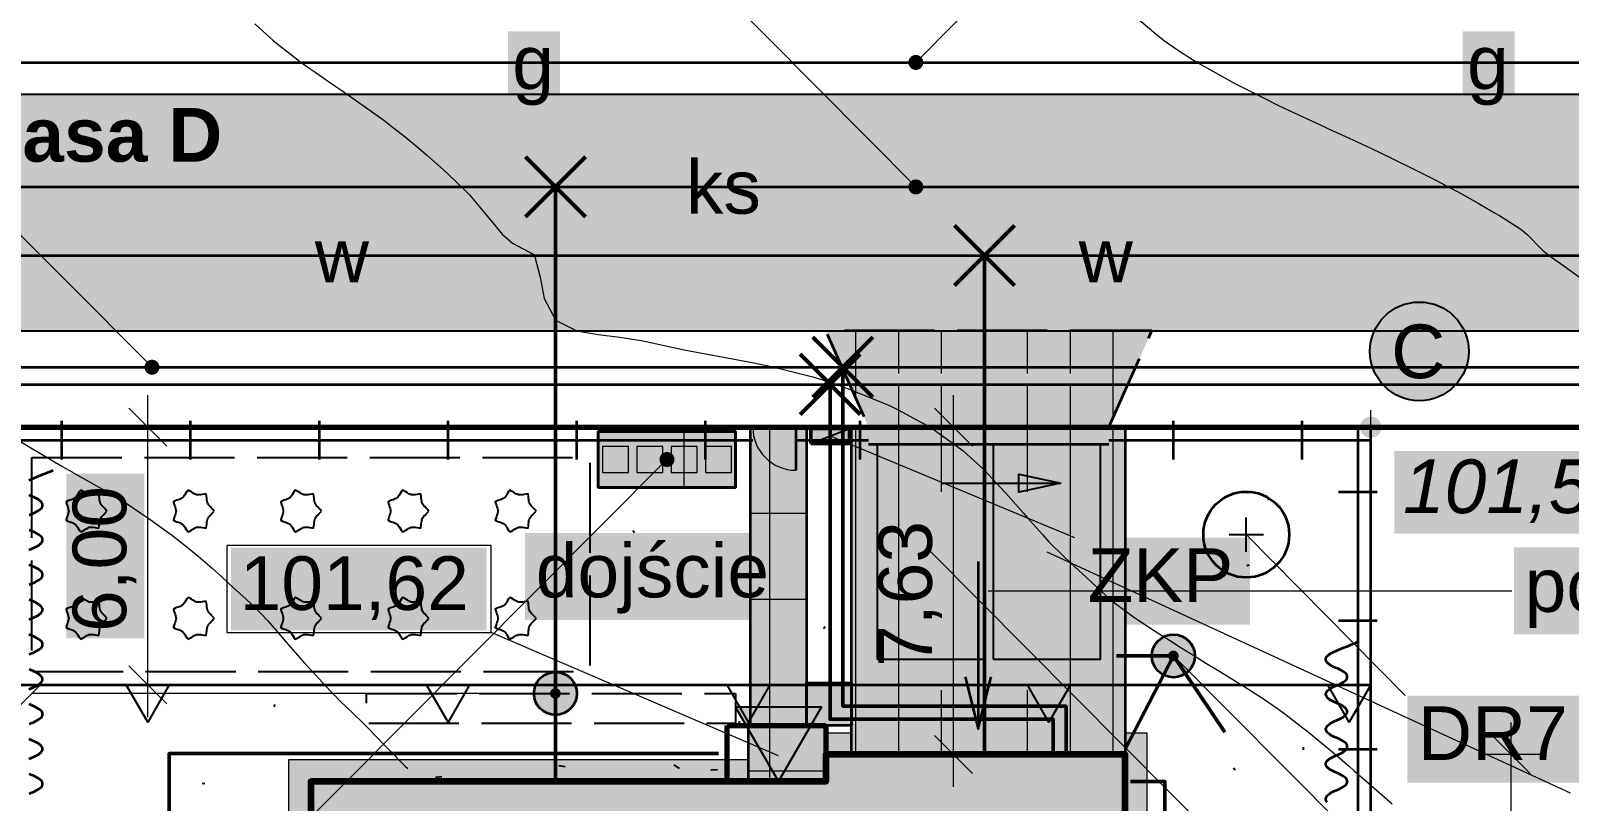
# Model space of a CAD drawing. Header units: metres. Extents: x -32 to 145, y -25 to 102.
# Drawn here: x 0.77 to 36.62, y 41.29 to 59.24 of the extents above; entities that cross this region are included whole.
import ezdxf

# ---------------------------------------------------------------- set-up
doc = ezdxf.new("R2010")
doc.units = ezdxf.units.M
doc.linetypes.add('KRESKOWA', pattern=[5.25, 4.2, -1.05])
doc.linetypes.add('PUNKTOWA', pattern=[10.5, 8.4, -1.05, 0, -1.05])
for name, color, linetype, lineweight in [('A-MASKA', 7, 'Continuous', 18), ('Z-BUDYNEK', 7, 'Continuous', 100), ('Z-BUDYNEK-NAD', 7, 'KRESKOWA', 50), ('Z-DZIALKA', 1, 'Continuous', 35), ('Z-OGRODZENIE', 7, 'Continuous', 35), ('Z-OPISY', 2, 'Continuous', 25), ('Z-RZEDNE-PROJ', 1, 'Continuous', 18), ('Z-SIECI-IST', 5, 'Continuous', 25), ('Z-SIECI-PROJ', 5, 'Continuous', 50), ('Z-TLO', 7, 'Continuous', 18), ('Z-UTWARDZENIA', 8, 'Continuous', 25), ('Z-UZBROJENIE', 5, 'Continuous', 35), ('Z-WYMIARY', 1, 'Continuous', 18)]:
    doc.layers.add(name, color=color, linetype=linetype, lineweight=lineweight)
for name, color, linetype, lineweight, true_color in [('Z-DROGA', 8, 'Continuous', 35, 0x404040), ('Z-LZ', 1, 'Continuous', 35, 0xc00000), ('Z-MAPA', 8, 'Continuous', 18, 0x5a5a5a), ('Z-MAPA-OPISY', 8, 'Continuous', 25, 0x5a5a5a), ('Z-RZEDNE', 32, 'Continuous', 18, 0x6b4423), ('Z-ZIELEN', 3, 'Continuous', 25, 0x1e7a1e)]:
    doc.layers.add(name, color=color, linetype=linetype, lineweight=lineweight, true_color=true_color)
doc.styles.add('PL_ARIAL', font='arial.ttf')
doc.styles.add('PL_ARIAL_B', font='arialbd.ttf')
doc.styles.add('PL_ARIAL_I', font='ariali.ttf')

msp = doc.modelspace()

# ---------------------------------------------------------------- hatches: boundary and pattern name
at = {"layer": 'A-MASKA', "true_color": 0xffffff}
for points in [[(11.895, 57.5), (13.105, 57.5), (13.105, 59.225), (11.895, 59.225)], [(34.145, 57.5), (35.355, 57.5), (35.355, 59.225), (34.145, 59.225)], [(15.942, 54.6), (17.958, 54.6), (17.958, 56.325), (15.942, 56.325)], [(7.294, 53), (8.806, 53), (8.806, 54.725), (7.294, 54.725)], [(25.094, 53), (26.606, 53), (26.606, 54.725), (25.094, 54.725)], [(32.55, 47.525), (38.507, 47.525), (38.507, 49.45), (32.55, 49.45)], [(3.425, 45.082), (3.425, 48.918), (1.6, 48.918), (1.6, 45.082)], [(22.2, 44.27), (22.2, 48.105), (20.375, 48.105), (20.375, 44.27)], [(12.294, 45.513), (18.45, 45.513), (18.45, 47.538), (12.294, 47.538)], [(25.15, 45.406), (29.184, 45.406), (29.184, 47.431), (25.15, 47.431)], [(5.443, 45.269), (11.4, 45.269), (11.4, 47.194), (5.443, 47.194)], [(35.337, 45.175), (42.202, 45.175), (42.202, 47.2), (35.337, 47.2)], [(32.85, 41.725), (41.126, 41.725), (41.126, 43.75), (32.85, 43.75)]]:
    msp.add_hatch(color=7, dxfattribs=at).paths.add_polyline_path(points)
at = {"layer": 'Z-BUDYNEK', "true_color": 0x000000}
msp.add_hatch(color=7, dxfattribs=at).paths.add_polyline_path([(18.2, 41.75), (19.2, 43.482), (17.2, 43.482)])
at = {"layer": 'Z-DROGA', "true_color": 0xe6e6e6}
msp.add_hatch(color=7, dxfattribs=at).paths.add_polyline_path([(-32, 52.25), (-32, 57.75), (57, 57.75), (57, 52.25)])
at = {"layer": 'Z-DZIALKA', "true_color": 0xffffff}
msp.add_hatch(color=7, dxfattribs=at).paths.add_polyline_path([(34.282, 51.769), (34.243, 52.066), (34.128, 52.344), (33.945, 52.582), (33.707, 52.765), (33.43, 52.88), (33.132, 52.919), (32.834, 52.88), (32.557, 52.765), (32.319, 52.582), (32.136, 52.344), (32.021, 52.066), (31.982, 51.769), (32.021, 51.471), (32.136, 51.194), (32.319, 50.956), (32.557, 50.773), (32.834, 50.658), (33.132, 50.619), (33.43, 50.658), (33.707, 50.773), (33.945, 50.956), (34.128, 51.194), (34.243, 51.471)])
at = {"layer": 'Z-DZIALKA', "true_color": 0x000000}
msp.add_hatch(color=7, dxfattribs=at).paths.add_polyline_path([(32.25, 50), (32.241, 50.065), (32.217, 50.125), (32.177, 50.177), (32.125, 50.217), (32.065, 50.241), (32, 50.25), (31.935, 50.241), (31.875, 50.217), (31.823, 50.177), (31.783, 50.125), (31.759, 50.065), (31.75, 50), (31.759, 49.935), (31.783, 49.875), (31.823, 49.823), (31.875, 49.783), (31.935, 49.759), (32, 49.75), (32.065, 49.759), (32.125, 49.783), (32.177, 49.823), (32.217, 49.875), (32.241, 49.935)])
at = {"layer": 'Z-OGRODZENIE', "true_color": 0x000000}
msp.add_hatch(color=7, dxfattribs=at).paths.add_polyline_path([(24.78, 48.7), (23.802, 48.492), (23.802, 48.908)])
at = {"layer": 'Z-OPISY', "true_color": 0x000000}
msp.add_hatch(color=7, dxfattribs=at).paths.add_polyline_path([(15.775, 49.25), (15.769, 49.295), (15.752, 49.337), (15.724, 49.374), (15.688, 49.402), (15.645, 49.419), (15.6, 49.425), (15.555, 49.419), (15.513, 49.402), (15.476, 49.374), (15.448, 49.337), (15.431, 49.295), (15.425, 49.25), (15.431, 49.205), (15.448, 49.163), (15.476, 49.126), (15.513, 49.098), (15.555, 49.081), (15.6, 49.075), (15.645, 49.081), (15.688, 49.098), (15.724, 49.126), (15.752, 49.163), (15.769, 49.205)])
at = {"layer": 'Z-RZEDNE-PROJ', "true_color": 0x000000}
msp.add_hatch(color=7, dxfattribs=at).paths.add_polyline_path([(18.425, 42.35), (18.417, 42.408), (18.395, 42.462), (18.359, 42.509), (18.312, 42.545), (18.258, 42.567), (18.2, 42.575), (18.142, 42.567), (18.087, 42.545), (18.041, 42.509), (18.005, 42.462), (17.983, 42.408), (17.975, 42.35), (17.983, 42.292), (18.005, 42.238), (18.041, 42.191), (18.087, 42.155), (18.142, 42.133), (18.2, 42.125), (18.258, 42.133), (18.312, 42.155), (18.359, 42.191), (18.395, 42.238), (18.417, 42.292)])
at = {"layer": 'Z-SIECI-IST', "true_color": 0xa89a00}
msp.add_hatch(color=7, dxfattribs=at).paths.add_polyline_path([(21.575, 58.5), (21.569, 58.545), (21.552, 58.587), (21.524, 58.624), (21.487, 58.652), (21.445, 58.669), (21.4, 58.675), (21.355, 58.669), (21.312, 58.652), (21.276, 58.624), (21.248, 58.587), (21.231, 58.545), (21.225, 58.5), (21.231, 58.455), (21.248, 58.413), (21.276, 58.376), (21.312, 58.348), (21.355, 58.331), (21.4, 58.325), (21.445, 58.331), (21.487, 58.348), (21.524, 58.376), (21.552, 58.413), (21.569, 58.455)])
at = {"layer": 'Z-SIECI-IST', "true_color": 0x7a4a1a}
msp.add_hatch(color=7, dxfattribs=at).paths.add_polyline_path([(21.575, 55.6), (21.569, 55.645), (21.552, 55.688), (21.524, 55.724), (21.487, 55.752), (21.445, 55.769), (21.4, 55.775), (21.355, 55.769), (21.312, 55.752), (21.276, 55.724), (21.248, 55.688), (21.231, 55.645), (21.225, 55.6), (21.231, 55.555), (21.248, 55.513), (21.276, 55.476), (21.312, 55.448), (21.355, 55.431), (21.4, 55.425), (21.445, 55.431), (21.487, 55.448), (21.524, 55.476), (21.552, 55.513), (21.569, 55.555)])
at = {"layer": 'Z-SIECI-IST', "true_color": 0xe07800}
msp.add_hatch(color=7, dxfattribs=at).paths.add_polyline_path([(3.775, 51.4), (3.769, 51.445), (3.752, 51.487), (3.724, 51.524), (3.688, 51.552), (3.645, 51.569), (3.6, 51.575), (3.555, 51.569), (3.513, 51.552), (3.476, 51.524), (3.448, 51.487), (3.431, 51.445), (3.425, 51.4), (3.431, 51.355), (3.448, 51.312), (3.476, 51.276), (3.513, 51.248), (3.555, 51.231), (3.6, 51.225), (3.645, 51.231), (3.688, 51.248), (3.724, 51.276), (3.752, 51.312), (3.769, 51.355)])
at = {"layer": 'Z-TLO', "true_color": 0xffffff}
for points in [[(20.3, 50), (25.9, 50), (26.9, 52.25), (19.3, 52.25)], [(14, 49.9), (17.2, 49.9), (17.2, 48.6), (14, 48.6)], [(17.55, 50), (18.85, 50), (18.85, 43.05), (17.55, 43.05)], [(18.95, 49.625), (19.85, 49.625), (19.85, 49.975), (18.95, 49.975)], [(19.9, 42.375), (19.9, 50), (26.275, 50), (26.275, 42.375)], [(27.9, 44.675), (27.898, 44.626), (27.89, 44.577), (27.878, 44.53), (27.862, 44.484), (27.841, 44.439), (27.816, 44.397), (27.787, 44.358), (27.754, 44.321), (27.717, 44.288), (27.678, 44.259), (27.636, 44.234), (27.591, 44.213), (27.545, 44.197), (27.498, 44.185), (27.449, 44.177), (27.4, 44.175), (27.351, 44.177), (27.302, 44.185), (27.255, 44.197), (27.209, 44.213), (27.164, 44.234), (27.122, 44.259), (27.083, 44.288), (27.046, 44.321), (27.013, 44.358), (26.984, 44.397), (26.959, 44.439), (26.938, 44.484), (26.922, 44.53), (26.91, 44.577), (26.902, 44.626), (26.9, 44.675), (26.902, 44.724), (26.91, 44.773), (26.922, 44.82), (26.938, 44.866), (26.959, 44.911), (26.984, 44.953), (27.013, 44.992), (27.046, 45.029), (27.083, 45.062), (27.122, 45.091), (27.164, 45.116), (27.209, 45.137), (27.255, 45.153), (27.302, 45.165), (27.351, 45.173), (27.4, 45.175), (27.449, 45.173), (27.498, 45.165), (27.545, 45.153), (27.591, 45.137), (27.636, 45.116), (27.678, 45.091), (27.717, 45.062), (27.754, 45.029), (27.787, 44.992), (27.816, 44.953), (27.841, 44.911), (27.862, 44.866), (27.878, 44.82), (27.89, 44.773), (27.898, 44.724)], [(13.5, 43.8), (13.498, 43.751), (13.49, 43.702), (13.478, 43.655), (13.462, 43.609), (13.441, 43.564), (13.416, 43.522), (13.387, 43.483), (13.354, 43.446), (13.317, 43.413), (13.278, 43.384), (13.236, 43.359), (13.191, 43.338), (13.145, 43.322), (13.098, 43.31), (13.049, 43.302), (13, 43.3), (12.951, 43.302), (12.902, 43.31), (12.855, 43.322), (12.809, 43.338), (12.764, 43.359), (12.722, 43.384), (12.683, 43.413), (12.646, 43.446), (12.613, 43.483), (12.584, 43.522), (12.559, 43.564), (12.538, 43.609), (12.522, 43.655), (12.51, 43.702), (12.502, 43.751), (12.5, 43.8), (12.502, 43.849), (12.51, 43.898), (12.522, 43.945), (12.538, 43.991), (12.559, 44.036), (12.584, 44.078), (12.613, 44.117), (12.646, 44.154), (12.683, 44.187), (12.722, 44.216), (12.764, 44.241), (12.809, 44.262), (12.855, 44.278), (12.902, 44.29), (12.951, 44.298), (13, 44.3), (13.049, 44.298), (13.098, 44.29), (13.145, 44.278), (13.191, 44.262), (13.236, 44.241), (13.278, 44.216), (13.317, 44.187), (13.354, 44.154), (13.387, 44.117), (13.416, 44.078), (13.441, 44.036), (13.462, 43.991), (13.478, 43.945), (13.49, 43.898), (13.498, 43.849)], [(18.85, 44.05), (19.9, 44.05), (19.9, 43.05), (18.85, 43.05)], [(17.5, 41.75), (17.5, 43.05), (19.3, 43.05), (19.3, 42.375), (19.3, 41.75)], [(19.3, 42.375), (19.3, 42.885), (19.9, 42.885), (19.9, 42.375)], [(26.785, 31.9), (26.25, 31.9), (26.25, 32.4), (26.275, 32.4), (26.275, 42.375), (26.275, 42.885), (26.785, 42.885)], [(7.3, 32.4), (19.6, 32.4), (26.275, 32.4), (26.275, 42.375), (19.3, 42.375), (19.3, 41.75), (7.3, 41.75)], [(6.79, 37.825), (6.79, 42.26), (17.5, 42.26), (17.5, 41.75), (7.3, 41.75), (7.3, 37.825)]]:
    msp.add_hatch(color=7, dxfattribs=at).paths.add_polyline_path(points)
at = {"layer": 'Z-UZBROJENIE', "true_color": 0x000000}
msp.add_hatch(color=7, dxfattribs=at).paths.add_polyline_path([(27.525, 44.675), (27.521, 44.707), (27.508, 44.737), (27.488, 44.763), (27.462, 44.783), (27.432, 44.796), (27.4, 44.8), (27.368, 44.796), (27.337, 44.783), (27.312, 44.763), (27.292, 44.737), (27.279, 44.707), (27.275, 44.675), (27.279, 44.643), (27.292, 44.612), (27.312, 44.587), (27.337, 44.567), (27.368, 44.554), (27.4, 44.55), (27.432, 44.554), (27.462, 44.567), (27.488, 44.587), (27.508, 44.612), (27.521, 44.643)])
at = {"layer": 'Z-UZBROJENIE', "true_color": 0x7a4a1a}
msp.add_hatch(color=7, dxfattribs=at).paths.add_polyline_path([(13.125, 43.8), (13.121, 43.832), (13.108, 43.862), (13.088, 43.888), (13.062, 43.908), (13.032, 43.921), (13, 43.925), (12.968, 43.921), (12.938, 43.908), (12.912, 43.888), (12.892, 43.862), (12.879, 43.832), (12.875, 43.8), (12.879, 43.768), (12.892, 43.737), (12.912, 43.712), (12.938, 43.692), (12.968, 43.679), (13, 43.675), (13.032, 43.679), (13.062, 43.692), (13.088, 43.712), (13.108, 43.737), (13.121, 43.768)])

# ---------------------------------------------------------------- linework, layer by layer
at = {"layer": 'Z-BUDYNEK', "lineweight": 35, "ltscale": 0.5}
for points in [[(22.85, 46.875), (22.85, 42.975)], [(22.548, 44.188), (22.85, 42.975), (23.152, 44.188)]]:
    msp.add_lwpolyline(points, dxfattribs=at)
at = {"layer": 'Z-BUDYNEK', "lineweight": 25, "ltscale": 0.5}
msp.add_lwpolyline([(18.2, 41.75), (19.2, 43.482), (17.2, 43.482)], close=True, dxfattribs=at)
at = {"layer": 'Z-BUDYNEK', "linetype": 'Continuous', "lineweight": 140, "ltscale": 0.5, "flags": 128}
msp.add_lwpolyline([(7.3, 32.4), (19.6, 32.4), (26.275, 32.4), (26.275, 42.375), (19.3, 42.375), (19.3, 41.75), (7.3, 41.75)], close=True, dxfattribs=at)
at = {"layer": 'Z-BUDYNEK-NAD', "linetype": 'PUNKTOWA', "lineweight": 70, "ltscale": 0.5, "flags": 128}
msp.add_lwpolyline([(17, 41.77), (17, 43.05), (19.3, 43.05), (19.3, 42.395)], dxfattribs=at)
at = {"layer": 'Z-DROGA', "linetype": 'Continuous', "lineweight": 70, "ltscale": 0.5, "true_color": 0x303030, "flags": 128}
msp.add_lwpolyline([(-32, 50), (57, 50)], dxfattribs=at)
at = {"layer": 'Z-DZIALKA', "linetype": 'Continuous', "lineweight": 35, "ltscale": 0.5, "true_color": 0x000000, "flags": 128}
msp.add_lwpolyline([(0, 0), (32, 0), (32, 50), (0, 50)], close=True, dxfattribs=at)
at = {"layer": 'Z-DZIALKA', "lineweight": 25, "ltscale": 0.5}
msp.add_circle((33.132, 51.769), 1.15, dxfattribs=at)
at = {"layer": 'Z-LZ', "lineweight": 18, "ltscale": 0.5, "true_color": 0xc00000}
msp.add_lwpolyline([(1, 44), (-6.2, 36.75)], dxfattribs=at)
at = {"layer": 'Z-LZ', "linetype": 'Continuous', "lineweight": 35, "ltscale": 0.5, "true_color": 0xc00000, "flags": 128}
msp.add_lwpolyline([(0, 44), (32, 44)], dxfattribs=at)
at = {"layer": 'Z-LZ', "linetype": 'Continuous', "lineweight": 25, "ltscale": 0.5, "true_color": 0xc00000, "flags": 128}
for points in [[(3, 44), (4, 44), (3.5, 43.134)], [(10, 44), (11, 44), (10.5, 43.134)], [(17, 44), (18, 44), (17.5, 43.134)], [(24, 44), (25, 44), (24.5, 43.134)], [(31, 44), (32, 44), (31.5, 43.134)]]:
    msp.add_lwpolyline(points, close=True, dxfattribs=at)
at = {"layer": 'Z-MAPA', "linetype": 'Continuous', "lineweight": 25, "ltscale": 0.5, "flags": 128}
for points in [[(57, 57.75), (-32, 57.75)], [(-32, 52.25), (57, 52.25)], [(57, 50), (32, 50), (32, 0)]]:
    msp.add_lwpolyline(points, dxfattribs=at)
at = {"layer": 'Z-OGRODZENIE', "lineweight": 35, "ltscale": 0.5}
for points in [[(31.7, 50), (31.7, 0.3), (0.3, 0.3), (0.3, 50)], [(1.5, 49.25), (1.5, 50.15)], [(4.5, 49.25), (4.5, 50.15)], [(7.5, 49.25), (7.5, 50.15)], [(10.5, 49.25), (10.5, 50.15)], [(13.5, 49.25), (13.5, 50.15)], [(16.5, 49.25), (16.5, 50.15)], [(18.6, 50), (18.6, 49)], [(20.1, 49.25), (20.1, 50.15)], [(27.4, 49.25), (27.4, 50.15)], [(30.4, 49.25), (30.4, 50.15)], [(0, 49.7), (17.6, 49.7)], [(18.6, 49.7), (20.3, 49.7)], [(25.9, 49.6), (20.3, 49.6)], [(25.9, 49.7), (32, 49.7)], [(31.25, 48.5), (32.15, 48.5)], [(31.25, 45.5), (32.15, 45.5)], [(31.25, 42.5), (32.15, 42.5)]]:
    msp.add_lwpolyline(points, dxfattribs=at)
at = {"layer": 'Z-OGRODZENIE', "linetype": 'Continuous', "lineweight": 35, "ltscale": 0.5, "flags": 128}
msp.add_lwpolyline([(14, 48.6), (17.2, 48.6), (17.2, 49.9), (14, 49.9)], close=True, dxfattribs=at)
at = {"layer": 'Z-OGRODZENIE', "linetype": 'Continuous', "lineweight": 18, "ltscale": 0.5, "flags": 128}
for points in [[(14.1, 48.95), (14.7, 48.95), (14.7, 49.55), (14.1, 49.55)], [(14.9, 48.95), (15.5, 48.95), (15.5, 49.55), (14.9, 49.55)], [(15.7, 48.95), (16.3, 48.95), (16.3, 49.55), (15.7, 49.55)], [(16.5, 48.95), (17.1, 48.95), (17.1, 49.55), (16.5, 49.55)]]:
    msp.add_lwpolyline(points, close=True, dxfattribs=at)
at = {"layer": 'Z-OGRODZENIE', "lineweight": 25, "ltscale": 0.5}
msp.add_lwpolyline([(24.78, 48.7), (23.802, 48.492), (23.802, 48.908)], close=True, dxfattribs=at)
msp.add_lwpolyline([(21.98, 48.7), (24.78, 48.7)], dxfattribs=at)
at = {"layer": 'Z-OGRODZENIE', "lineweight": 18, "ltscale": 0.5}
msp.add_arc((18.6, 50), 1, 180, 270, dxfattribs=at)
at = {"layer": 'Z-OPISY', "lineweight": 18, "ltscale": 0.5}
for points in [[(19.4, 49.8), (25.1, 47.431)], [(15.6, 49.25), (3.4, 37)], [(29.1, 47.5), (32.8, 43.75)], [(21.75, 47.1), (28.45, 40.35)], [(24.45, 47.1), (36.65, 41.481)], [(23.087, 46.188), (35.288, 46.188)], [(27.4, 44.675), (36.6, 35.425)], [(13, 43.8), (0.8, 43.8)]]:
    msp.add_lwpolyline(points, dxfattribs=at)
at = {"layer": 'Z-RZEDNE', "linetype": 'Continuous', "lineweight": 18, "ltscale": 0.5, "true_color": 0xa07850, "flags": 128}
for points in [[(6, 59.397), (6.435, 59), (6.5, 58.951), (7, 58.562), (7.078, 58.5), (7.5, 58.205), (7.788, 58), (8, 57.859), (8.5, 57.515), (8.521, 57.5), (9, 57.152), (9.198, 57), (9.5, 56.765), (9.82, 56.5), (10, 56.349), (10.39, 56), (10.5, 55.9), (10.915, 55.5), (11, 55.413), (11.35, 55), (11.5, 54.808), (11.762, 54.5), (12, 54.291), (12.5, 54.023), (12.515, 54), (12.646, 53.5), (12.742, 53), (12.999, 52.5), (13, 52.499), (13.5, 52.246), (14, 52.16), (14.5, 52.103), (15, 52.024), (15.113, 52), (15.5, 51.913), (16, 51.805), (16.5, 51.71), (17, 51.619), (17.5, 51.527), (17.635, 51.5), (18, 51.421), (18.5, 51.303), (19, 51.172), (19.5, 51.024), (19.568, 51), (20, 50.829), (20.5, 50.625), (20.8, 50.5), (21, 50.396), (21.5, 50.131), (21.743, 50), (22, 49.818), (22.44, 49.5), (22.5, 49.448), (22.999, 49), (23, 48.999), (23.469, 48.5), (23.5, 48.465), (23.908, 48), (24, 47.891), (24.354, 47.5), (24.5, 47.333), (24.841, 47), (25, 46.839), (25.376, 46.5), (25.5, 46.385), (25.92, 46), (26, 45.931), (26.5, 45.562), (26.595, 45.5), (27, 45.232), (27.369, 45), (27.5, 44.916), (28, 44.608), (28.175, 44.5), (28.5, 44.303), (28.991, 44), (29, 43.994), (29.5, 43.673), (29.747, 43.5), (30, 43.324), (30.416, 43), (30.5, 42.935), (31, 42.527), (31.032, 42.5), (31.5, 42.102), (31.615, 42), (32, 41.661), (32.185, 41.5), (32.5, 41.225)], [(26.594, 59.5), (27, 59.159), (27.196, 59), (27.5, 58.797), (27.956, 58.5), (28, 58.475), (28.5, 58.193), (28.85, 58), (29, 57.924), (29.5, 57.673), (29.85, 57.5), (30, 57.429), (30.5, 57.195), (30.921, 57), (31, 56.963), (31.5, 56.732), (31.999, 56.5), (32, 56.499), (32.5, 56.26), (33, 56.017), (33.034, 56), (33.5, 55.763), (34, 55.501), (34.002, 55.5), (34.5, 55.223), (34.885, 55), (35, 54.931), (35.5, 54.614), (35.637, 54.5), (36, 54.128), (36.159, 54), (36.5, 53.759), (36.867, 53.5)], [(0.5, 49.693), (0.816, 49.5), (1, 49.389), (1.5, 49.093), (1.66, 49), (2, 48.808), (2.5, 48.531), (2.554, 48.5), (3, 48.229), (3.337, 48), (3.5, 47.888), (4, 47.536), (4.048, 47.5), (4.5, 47.149), (4.675, 47), (5, 46.719), (5.241, 46.5), (5.5, 46.264), (5.796, 46), (6, 45.809), (6.29, 45.5), (6.5, 45.262), (6.722, 45), (7, 44.686), (7.162, 44.5), (7.5, 44.129), (7.619, 44), (8, 43.606), (8.108, 43.5), (8.5, 43.127), (8.627, 43), (9, 42.611), (9.11, 42.5), (9.5, 42.109), (9.563, 42.05)]]:
    msp.add_lwpolyline(points, dxfattribs=at)
at = {"layer": 'Z-RZEDNE', "lineweight": 18, "ltscale": 0.5, "true_color": 0x6b4423}
for points in [[(32, 49.6), (32, 50.4)], [(31.6, 50), (32.4, 50)]]:
    msp.add_lwpolyline(points, dxfattribs=at)
at = {"layer": 'Z-RZEDNE-PROJ', "lineweight": 18, "ltscale": 0.5}
msp.add_lwpolyline([(11.5, 45.219), (11.5, 47.244), (5.343, 47.244), (5.343, 45.219)], close=True, dxfattribs=at)
msp.add_lwpolyline([(18.2, 42.35), (11.5, 45.219)], dxfattribs=at)
at = {"layer": 'Z-SIECI-IST', "lineweight": 18, "ltscale": 0.5, "true_color": 0xa89a00}
msp.add_lwpolyline([(21.4, 58.5), (27.1, 64.25)], dxfattribs=at)
at = {"layer": 'Z-SIECI-IST', "lineweight": 18, "ltscale": 0.5, "true_color": 0xe07800}
msp.add_lwpolyline([(3.6, 51.4), (-8.6, 63.65)], dxfattribs=at)
at = {"layer": 'Z-SIECI-IST', "lineweight": 18, "ltscale": 0.5, "true_color": 0x7a4a1a}
msp.add_lwpolyline([(21.4, 55.6), (15.7, 61.35)], dxfattribs=at)
at = {"layer": 'Z-SIECI-IST', "linetype": 'Continuous', "lineweight": 35, "ltscale": 0.5, "true_color": 0xa89a00, "flags": 128}
msp.add_lwpolyline([(-32, 58.5), (57, 58.5)], dxfattribs=at)
at = {"layer": 'Z-SIECI-IST', "linetype": 'Continuous', "lineweight": 35, "ltscale": 0.5, "true_color": 0x7a4a1a, "flags": 128}
msp.add_lwpolyline([(-32, 55.6), (57, 55.6)], dxfattribs=at)
at = {"layer": 'Z-SIECI-IST', "linetype": 'Continuous', "lineweight": 35, "ltscale": 0.5, "true_color": 0x0050c8, "flags": 128}
msp.add_lwpolyline([(-32, 54), (57, 54)], dxfattribs=at)
at = {"layer": 'Z-SIECI-IST', "linetype": 'Continuous', "lineweight": 35, "ltscale": 0.5, "true_color": 0xe07800, "flags": 128}
msp.add_lwpolyline([(-32, 51.4), (57, 51.4)], dxfattribs=at)
at = {"layer": 'Z-SIECI-IST', "linetype": 'Continuous', "lineweight": 35, "ltscale": 0.5, "true_color": 0xd00000, "flags": 128}
msp.add_lwpolyline([(-32, 51), (57, 51)], dxfattribs=at)
at = {"layer": 'Z-SIECI-PROJ', "lineweight": 50, "ltscale": 0.5, "true_color": 0x7a4a1a}
for points in [[(12.3, 54.9), (13.7, 56.3)], [(12.3, 56.3), (13.7, 54.9)]]:
    msp.add_lwpolyline(points, dxfattribs=at)
at = {"layer": 'Z-SIECI-PROJ', "linetype": 'Continuous', "lineweight": 50, "ltscale": 0.5, "true_color": 0x7a4a1a, "flags": 128}
msp.add_lwpolyline([(13, 41.75), (13, 43.8), (13, 55.6)], dxfattribs=at)
at = {"layer": 'Z-SIECI-PROJ', "lineweight": 50, "ltscale": 0.5, "true_color": 0x0050c8}
for points in [[(22.3, 53.3), (23.7, 54.7)], [(22.3, 54.7), (23.7, 53.3)]]:
    msp.add_lwpolyline(points, dxfattribs=at)
at = {"layer": 'Z-SIECI-PROJ', "linetype": 'Continuous', "lineweight": 50, "ltscale": 0.5, "true_color": 0x0050c8, "flags": 128}
msp.add_lwpolyline([(23, 54), (23, 44), (23, 42.375)], dxfattribs=at)
at = {"layer": 'Z-SIECI-PROJ', "lineweight": 50, "ltscale": 0.5, "true_color": 0xe07800}
for points in [[(19, 50.7), (20.4, 52.1)], [(19, 52.1), (20.4, 50.7)]]:
    msp.add_lwpolyline(points, dxfattribs=at)
at = {"layer": 'Z-SIECI-PROJ', "lineweight": 50, "ltscale": 0.5, "true_color": 0xd00000}
for points in [[(18.7, 50.3), (20.1, 51.7)], [(18.7, 51.7), (20.1, 50.3)]]:
    msp.add_lwpolyline(points, dxfattribs=at)
at = {"layer": 'Z-SIECI-PROJ', "linetype": 'Continuous', "lineweight": 50, "ltscale": 0.5, "true_color": 0xe07800, "flags": 128}
msp.add_lwpolyline([(19.7, 51.4), (19.7, 43.5), (24.9, 43.5), (24.9, 42.375)], dxfattribs=at)
at = {"layer": 'Z-SIECI-PROJ', "linetype": 'Continuous', "lineweight": 50, "ltscale": 0.5, "true_color": 0xd00000, "flags": 128}
msp.add_lwpolyline([(19.4, 51), (19.4, 49.8), (19.4, 43.2), (24.6, 43.2), (24.6, 42.375)], dxfattribs=at)
at = {"layer": 'Z-SIECI-PROJ', "linetype": 'Continuous', "lineweight": 50, "ltscale": 0.5, "true_color": 0x00808a, "flags": 128}
for points in [[(26.075, 44.675), (27.4, 44.675), (28.6, 42.9)], [(26.275, 42.5), (27.4, 44.675)], [(16.8, 42.4), (4, 42.4), (4, 29), (11.6, 25.7)], [(26.4, 41.75), (27.2, 41.75), (27.2, 28.2), (11.6, 28.2), (11.6, 25.7)]]:
    msp.add_lwpolyline(points, dxfattribs=at)
at = {"layer": 'Z-UTWARDZENIA', "linetype": 'KRESKOWA', "lineweight": 35, "ltscale": 0.5, "flags": 128}
msp.add_lwpolyline([(20.3, 50), (25.9, 50), (26.9, 52.25), (19.3, 52.25)], close=True, dxfattribs=at)
at = {"layer": 'Z-UTWARDZENIA', "lineweight": 18, "ltscale": 0.5}
for points in [[(20, 50.675), (20, 52.25)], [(21, 51.25), (21, 52.25)], [(22, 51.25), (22, 52.25)], [(23, 51.25), (23, 52.25)], [(24, 51.25), (24, 52.25)], [(25, 51.25), (25, 52.25)], [(26, 50.225), (26, 52.25)], [(21, 50), (21, 51)], [(22, 50), (22, 51)], [(23, 50), (23, 51)], [(24, 50), (24, 51)], [(25, 50), (25, 51)], [(14, 48.6), (14, 49.9)], [(16, 48.6), (16, 49.9)], [(17.55, 50), (18.85, 50)], [(18, 43.05), (18, 50)], [(20, 42.375), (20, 50)], [(21, 42.375), (21, 50)], [(22, 48.5), (22, 50)], [(23, 48.5), (23, 50)], [(24, 48.5), (24, 50)], [(25, 42.375), (25, 50)], [(26, 42.375), (26, 50)], [(17.55, 48), (18.85, 48)], [(17.55, 46), (18.85, 46)], [(17.55, 44), (18.85, 44)], [(18.85, 44), (19.9, 44)], [(22, 42.375), (22, 43.875)], [(23, 42.375), (23, 43.875)], [(24, 42.375), (24, 43.875)], [(18, 41.75), (18, 43.05)], [(17.5, 42), (19.3, 42)]]:
    msp.add_lwpolyline(points, dxfattribs=at)
at = {"layer": 'Z-UTWARDZENIA', "linetype": 'Continuous', "lineweight": 35, "ltscale": 0.5, "flags": 128}
for points in [[(14, 49.9), (17.2, 49.9), (17.2, 48.6), (14, 48.6)], [(17.55, 50), (18.85, 50), (18.85, 43.05), (17.55, 43.05)], [(19.9, 42.375), (19.9, 50), (26.275, 50), (26.275, 42.375)], [(18.85, 44.05), (19.9, 44.05), (19.9, 43.05), (18.85, 43.05)], [(17.5, 41.75), (17.5, 43.05), (19.3, 43.05), (19.3, 42.375), (19.3, 41.75)]]:
    msp.add_lwpolyline(points, close=True, dxfattribs=at)
at = {"layer": 'Z-UTWARDZENIA', "linetype": 'Continuous', "lineweight": 25, "ltscale": 0.5, "flags": 128}
for points in [[(20.5, 44.6), (23, 44.6), (23, 49.6), (20.5, 49.6)], [(23.2, 44.6), (25.7, 44.6), (25.7, 49.6), (23.2, 49.6)]]:
    msp.add_lwpolyline(points, close=True, dxfattribs=at)
at = {"layer": 'Z-UTWARDZENIA', "linetype": 'Continuous', "lineweight": 18, "ltscale": 0.5, "flags": 128}
for points in [[(19.3, 42.375), (19.3, 42.885), (19.9, 42.885), (19.9, 42.375)], [(26.785, 31.9), (26.25, 31.9), (26.25, 32.4), (26.275, 32.4), (26.275, 42.375), (26.275, 42.885), (26.785, 42.885)], [(6.79, 37.825), (6.79, 42.26), (17.5, 42.26), (17.5, 41.75), (7.3, 41.75), (7.3, 37.825)]]:
    msp.add_lwpolyline(points, close=True, dxfattribs=at)
at = {"layer": 'Z-UTWARDZENIA', "lineweight": 25, "ltscale": 0.5}
for points in [[(13.229, 42.092), (13.08, 42.113)], [(15.894, 42.055), (15.768, 42.136)], [(16.624, 42.021), (16.774, 42.031)], [(10.207, 41.851), (10.356, 41.862)]]:
    msp.add_lwpolyline(points, dxfattribs=at)
at = {"layer": 'Z-UZBROJENIE', "lineweight": 50, "ltscale": 0.5, "true_color": 0xd00000}
msp.add_lwpolyline([(18.95, 49.625), (19.85, 49.625), (19.85, 49.975), (18.95, 49.975)], close=True, dxfattribs=at)
at = {"layer": 'Z-UZBROJENIE', "lineweight": 25, "ltscale": 0.5, "true_color": 0xd00000}
msp.add_lwpolyline([(18.95, 49.625), (19.85, 49.975)], dxfattribs=at)
at = {"layer": 'Z-UZBROJENIE', "lineweight": 35, "ltscale": 0.5}
msp.add_circle((27.4, 44.675), 0.5, dxfattribs=at)
at = {"layer": 'Z-UZBROJENIE', "lineweight": 35, "ltscale": 0.5, "true_color": 0x7a4a1a}
msp.add_circle((13, 43.8), 0.5, dxfattribs=at)
at = {"layer": 'Z-WYMIARY', "lineweight": 18, "ltscale": 0.5}
for points in [[(3.5, 43.25), (3.5, 50.75)], [(22.275, 41.625), (22.275, 50.75)], [(3.942, 49.558), (3.058, 50.442)], [(22.717, 49.558), (21.833, 50.442)], [(4.25, 50), (2.75, 50)], [(23.025, 50), (21.525, 50)], [(3.942, 43.558), (3.058, 44.442)], [(4.25, 44), (2.75, 44)], [(35.275, 31.65), (35.275, 43.125)], [(22.717, 41.933), (21.833, 42.817)], [(35.717, 41.933), (34.833, 42.817)], [(23.025, 42.375), (21.525, 42.375)], [(36.025, 42.375), (34.525, 42.375)]]:
    msp.add_lwpolyline(points, dxfattribs=at)
at = {"layer": 'Z-ZIELEN', "linetype": 'KRESKOWA', "lineweight": 25, "ltscale": 0.5, "flags": 128}
for points in [[(0.8, 49.3), (13.8, 49.3), (13.8, 44.3), (0.8, 44.3)], [(8.6, 43.8), (17.2, 43.8), (17.2, 43.1), (8.6, 43.1)]]:
    msp.add_lwpolyline(points, close=True, dxfattribs=at)
at = {"layer": 'Z-ZIELEN', "lineweight": 35, "ltscale": 0.5}
for points in [[(0.738, 48.772), (0.863, 48.822), (0.972, 48.867), (1.066, 48.905), (1.144, 48.937), (1.206, 48.962), (1.253, 48.981), (1.284, 48.994), (1.3, 49)], [(0.738, 47.96), (0.863, 48.011), (0.956, 48.062), (1.019, 48.112), (1.05, 48.163), (1.05, 48.214), (1.019, 48.264), (0.956, 48.315), (0.863, 48.366), (0.738, 48.417)], [(0.738, 47.148), (0.863, 47.199), (0.956, 47.25), (1.019, 47.301), (1.05, 47.351), (1.05, 47.402), (1.019, 47.453), (0.956, 47.503), (0.863, 47.554), (0.738, 47.605)], [(0.738, 46.337), (0.863, 46.387), (0.956, 46.438), (1.019, 46.489), (1.05, 46.54), (1.05, 46.59), (1.019, 46.641), (0.956, 46.692), (0.863, 46.743), (0.738, 46.793)], [(0.738, 45.525), (0.863, 45.576), (0.956, 45.627), (1.019, 45.677), (1.05, 45.728), (1.05, 45.779), (1.019, 45.829), (0.956, 45.88), (0.863, 45.931), (0.738, 45.982)], [(0.738, 44.713), (0.863, 44.764), (0.956, 44.815), (1.019, 44.866), (1.05, 44.916), (1.05, 44.967), (1.019, 45.018), (0.956, 45.068), (0.863, 45.119), (0.738, 45.17)], [(30.981, 41.267), (30.95, 41.317), (30.95, 41.368), (30.981, 41.419), (31.044, 41.47), (31.137, 41.521), (31.262, 41.571), (31.356, 41.622), (31.419, 41.673), (31.45, 41.724), (31.45, 41.774), (31.419, 41.825), (31.356, 41.876), (31.262, 41.927), (31.137, 41.978), (31.044, 42.028), (30.981, 42.079), (30.95, 42.13), (30.95, 42.181), (30.981, 42.232), (31.044, 42.282), (31.137, 42.333), (31.262, 42.384), (31.356, 42.435), (31.419, 42.486), (31.45, 42.536), (31.45, 42.587), (31.419, 42.638), (31.356, 42.689), (31.262, 42.74), (31.137, 42.79), (31.044, 42.841), (30.981, 42.892), (30.95, 42.943), (30.95, 42.994), (30.981, 43.044), (31.044, 43.095), (31.137, 43.146), (31.262, 43.197), (31.356, 43.248), (31.419, 43.298), (31.45, 43.349), (31.45, 43.4), (31.419, 43.451), (31.356, 43.502), (31.262, 43.552), (31.137, 43.603), (31.044, 43.654), (30.981, 43.705), (30.95, 43.756), (30.95, 43.806), (30.981, 43.857), (31.044, 43.908), (31.137, 43.959), (31.262, 44.009), (31.356, 44.06), (31.419, 44.111), (31.45, 44.162), (31.45, 44.213), (31.419, 44.263), (31.356, 44.314), (31.262, 44.365), (31.137, 44.416), (31.044, 44.467), (30.981, 44.517), (30.95, 44.568), (30.95, 44.619), (30.981, 44.67), (31.044, 44.721), (31.137, 44.771), (31.262, 44.822), (31.372, 44.867), (31.466, 44.905), (31.544, 44.937), (31.606, 44.962), (31.653, 44.981), (31.684, 44.994), (31.7, 45)], [(0.738, 43.902), (0.863, 43.952), (0.956, 44.003), (1.019, 44.054), (1.05, 44.105), (1.05, 44.155), (1.019, 44.206), (0.956, 44.257), (0.863, 44.308), (0.738, 44.358)], [(0.738, 43.09), (0.863, 43.141), (0.956, 43.192), (1.019, 43.242), (1.05, 43.293), (1.05, 43.344), (1.019, 43.394), (0.956, 43.445), (0.863, 43.496), (0.738, 43.547)], [(0.738, 42.278), (0.863, 42.329), (0.956, 42.38), (1.019, 42.431), (1.05, 42.481), (1.05, 42.532), (1.019, 42.583), (0.956, 42.633), (0.863, 42.684), (0.738, 42.735)], [(0.738, 41.467), (0.863, 41.517), (0.956, 41.568), (1.019, 41.619), (1.05, 41.67), (1.05, 41.72), (1.019, 41.771), (0.956, 41.822), (0.863, 41.873), (0.738, 41.923)]]:
    msp.add_lwpolyline(points, dxfattribs=at)
at = {"layer": 'Z-ZIELEN', "lineweight": 25, "ltscale": 0.5}
for points in [[(2.55, 48.05), (2.52, 48.085), (2.49, 48.116), (2.462, 48.144), (2.437, 48.169), (2.417, 48.194), (2.401, 48.219), (2.391, 48.247), (2.384, 48.278), (2.38, 48.313), (2.376, 48.353), (2.371, 48.396), (2.362, 48.441), (2.316, 48.44), (2.272, 48.435), (2.233, 48.43), (2.198, 48.427), (2.166, 48.426), (2.137, 48.43), (2.109, 48.439), (2.08, 48.454), (2.05, 48.472), (2.017, 48.494), (1.98, 48.516), (1.939, 48.537), (1.911, 48.501), (1.887, 48.464), (1.867, 48.43), (1.848, 48.401), (1.828, 48.375), (1.807, 48.355), (1.782, 48.339), (1.753, 48.325), (1.72, 48.313), (1.682, 48.301), (1.642, 48.286), (1.6, 48.267), (1.611, 48.222), (1.625, 48.181), (1.638, 48.144), (1.65, 48.11), (1.657, 48.079), (1.66, 48.05), (1.657, 48.021), (1.65, 47.99), (1.638, 47.956), (1.625, 47.919), (1.611, 47.878), (1.6, 47.833), (1.642, 47.814), (1.682, 47.799), (1.72, 47.787), (1.753, 47.775), (1.782, 47.761), (1.807, 47.745), (1.828, 47.725), (1.848, 47.699), (1.867, 47.67), (1.887, 47.636), (1.911, 47.599), (1.939, 47.563), (1.98, 47.584), (2.017, 47.606), (2.05, 47.628), (2.08, 47.646), (2.109, 47.661), (2.137, 47.67), (2.166, 47.674), (2.198, 47.673), (2.233, 47.67), (2.272, 47.665), (2.316, 47.66), (2.362, 47.659), (2.371, 47.704), (2.376, 47.747), (2.38, 47.787), (2.384, 47.822), (2.391, 47.853), (2.401, 47.881), (2.417, 47.906), (2.437, 47.931), (2.462, 47.956), (2.49, 47.984), (2.52, 48.015)], [(5.05, 48.05), (5.02, 48.085), (4.99, 48.116), (4.962, 48.144), (4.937, 48.169), (4.917, 48.194), (4.901, 48.219), (4.891, 48.247), (4.884, 48.278), (4.88, 48.313), (4.876, 48.353), (4.871, 48.396), (4.862, 48.441), (4.816, 48.44), (4.772, 48.435), (4.733, 48.43), (4.698, 48.427), (4.666, 48.426), (4.637, 48.43), (4.609, 48.439), (4.58, 48.454), (4.55, 48.472), (4.517, 48.494), (4.48, 48.516), (4.439, 48.537), (4.411, 48.501), (4.387, 48.464), (4.367, 48.43), (4.348, 48.401), (4.328, 48.375), (4.307, 48.355), (4.282, 48.339), (4.253, 48.325), (4.22, 48.313), (4.182, 48.301), (4.142, 48.286), (4.1, 48.267), (4.111, 48.222), (4.125, 48.181), (4.138, 48.144), (4.15, 48.11), (4.157, 48.079), (4.16, 48.05), (4.157, 48.021), (4.15, 47.99), (4.138, 47.956), (4.125, 47.919), (4.111, 47.878), (4.1, 47.833), (4.142, 47.814), (4.182, 47.799), (4.22, 47.787), (4.253, 47.775), (4.282, 47.761), (4.307, 47.745), (4.328, 47.725), (4.348, 47.699), (4.367, 47.67), (4.387, 47.636), (4.411, 47.599), (4.439, 47.563), (4.48, 47.584), (4.517, 47.606), (4.55, 47.628), (4.58, 47.646), (4.609, 47.661), (4.637, 47.67), (4.666, 47.674), (4.698, 47.673), (4.733, 47.67), (4.772, 47.665), (4.816, 47.66), (4.862, 47.659), (4.871, 47.704), (4.876, 47.747), (4.88, 47.787), (4.884, 47.822), (4.891, 47.853), (4.901, 47.881), (4.917, 47.906), (4.937, 47.931), (4.962, 47.956), (4.99, 47.984), (5.02, 48.015)], [(7.55, 48.05), (7.52, 48.085), (7.49, 48.116), (7.462, 48.144), (7.437, 48.169), (7.417, 48.194), (7.401, 48.219), (7.391, 48.247), (7.384, 48.278), (7.38, 48.313), (7.376, 48.353), (7.371, 48.396), (7.362, 48.441), (7.316, 48.44), (7.272, 48.435), (7.233, 48.43), (7.198, 48.427), (7.166, 48.426), (7.137, 48.43), (7.109, 48.439), (7.08, 48.454), (7.05, 48.472), (7.017, 48.494), (6.98, 48.516), (6.939, 48.537), (6.911, 48.501), (6.887, 48.464), (6.867, 48.43), (6.848, 48.401), (6.828, 48.375), (6.807, 48.355), (6.782, 48.339), (6.753, 48.325), (6.72, 48.313), (6.682, 48.301), (6.642, 48.286), (6.6, 48.267), (6.611, 48.222), (6.625, 48.181), (6.638, 48.144), (6.65, 48.11), (6.657, 48.079), (6.66, 48.05), (6.657, 48.021), (6.65, 47.99), (6.638, 47.956), (6.625, 47.919), (6.611, 47.878), (6.6, 47.833), (6.642, 47.814), (6.682, 47.799), (6.72, 47.787), (6.753, 47.775), (6.782, 47.761), (6.807, 47.745), (6.828, 47.725), (6.848, 47.699), (6.867, 47.67), (6.887, 47.636), (6.911, 47.599), (6.939, 47.563), (6.98, 47.584), (7.017, 47.606), (7.05, 47.628), (7.08, 47.646), (7.109, 47.661), (7.137, 47.67), (7.166, 47.674), (7.198, 47.673), (7.233, 47.67), (7.272, 47.665), (7.316, 47.66), (7.362, 47.659), (7.371, 47.704), (7.376, 47.747), (7.38, 47.787), (7.384, 47.822), (7.391, 47.853), (7.401, 47.881), (7.417, 47.906), (7.437, 47.931), (7.462, 47.956), (7.49, 47.984), (7.52, 48.015)], [(10.05, 48.05), (10.02, 48.085), (9.99, 48.116), (9.962, 48.144), (9.937, 48.169), (9.917, 48.194), (9.901, 48.219), (9.891, 48.247), (9.884, 48.278), (9.88, 48.313), (9.876, 48.353), (9.871, 48.396), (9.862, 48.441), (9.816, 48.44), (9.773, 48.435), (9.733, 48.43), (9.698, 48.427), (9.666, 48.426), (9.637, 48.43), (9.609, 48.439), (9.58, 48.454), (9.55, 48.472), (9.517, 48.494), (9.48, 48.516), (9.439, 48.537), (9.411, 48.501), (9.387, 48.464), (9.367, 48.43), (9.348, 48.401), (9.328, 48.375), (9.307, 48.355), (9.282, 48.339), (9.253, 48.325), (9.22, 48.313), (9.182, 48.301), (9.142, 48.286), (9.1, 48.267), (9.111, 48.222), (9.125, 48.181), (9.138, 48.144), (9.15, 48.11), (9.157, 48.079), (9.16, 48.05), (9.157, 48.021), (9.15, 47.99), (9.138, 47.956), (9.125, 47.919), (9.111, 47.878), (9.1, 47.833), (9.142, 47.814), (9.182, 47.799), (9.22, 47.787), (9.253, 47.775), (9.282, 47.761), (9.307, 47.745), (9.328, 47.725), (9.348, 47.699), (9.367, 47.67), (9.387, 47.636), (9.411, 47.599), (9.439, 47.563), (9.48, 47.584), (9.517, 47.606), (9.55, 47.628), (9.58, 47.646), (9.609, 47.661), (9.637, 47.67), (9.666, 47.674), (9.698, 47.673), (9.733, 47.67), (9.773, 47.665), (9.816, 47.66), (9.862, 47.659), (9.871, 47.704), (9.876, 47.747), (9.88, 47.787), (9.884, 47.822), (9.891, 47.853), (9.901, 47.881), (9.917, 47.906), (9.937, 47.931), (9.962, 47.956), (9.99, 47.984), (10.02, 48.015)], [(12.55, 48.05), (12.52, 48.085), (12.49, 48.116), (12.462, 48.144), (12.437, 48.169), (12.417, 48.194), (12.401, 48.219), (12.391, 48.247), (12.384, 48.278), (12.38, 48.313), (12.376, 48.353), (12.371, 48.396), (12.362, 48.441), (12.316, 48.44), (12.273, 48.435), (12.233, 48.43), (12.198, 48.427), (12.166, 48.426), (12.137, 48.43), (12.109, 48.439), (12.08, 48.454), (12.05, 48.472), (12.017, 48.494), (11.98, 48.516), (11.939, 48.537), (11.911, 48.501), (11.887, 48.464), (11.867, 48.43), (11.848, 48.401), (11.828, 48.375), (11.807, 48.355), (11.782, 48.339), (11.753, 48.325), (11.72, 48.313), (11.682, 48.301), (11.642, 48.286), (11.6, 48.267), (11.611, 48.222), (11.625, 48.181), (11.638, 48.144), (11.65, 48.11), (11.657, 48.079), (11.66, 48.05), (11.657, 48.021), (11.65, 47.99), (11.638, 47.956), (11.625, 47.919), (11.611, 47.878), (11.6, 47.833), (11.642, 47.814), (11.682, 47.799), (11.72, 47.787), (11.753, 47.775), (11.782, 47.761), (11.807, 47.745), (11.828, 47.725), (11.848, 47.699), (11.867, 47.67), (11.887, 47.636), (11.911, 47.599), (11.939, 47.563), (11.98, 47.584), (12.017, 47.606), (12.05, 47.628), (12.08, 47.646), (12.109, 47.661), (12.137, 47.67), (12.166, 47.674), (12.198, 47.673), (12.233, 47.67), (12.273, 47.665), (12.316, 47.66), (12.362, 47.659), (12.371, 47.704), (12.376, 47.747), (12.38, 47.787), (12.384, 47.822), (12.391, 47.853), (12.401, 47.881), (12.417, 47.906), (12.437, 47.931), (12.462, 47.956), (12.49, 47.984), (12.52, 48.015)], [(2.55, 45.55), (2.52, 45.585), (2.49, 45.616), (2.462, 45.644), (2.437, 45.669), (2.417, 45.694), (2.401, 45.719), (2.391, 45.747), (2.384, 45.778), (2.38, 45.813), (2.376, 45.853), (2.371, 45.896), (2.362, 45.941), (2.316, 45.94), (2.272, 45.935), (2.233, 45.93), (2.198, 45.927), (2.166, 45.926), (2.137, 45.93), (2.109, 45.939), (2.08, 45.954), (2.05, 45.972), (2.017, 45.994), (1.98, 46.016), (1.939, 46.037), (1.911, 46.001), (1.887, 45.964), (1.867, 45.93), (1.848, 45.901), (1.828, 45.875), (1.807, 45.855), (1.782, 45.839), (1.753, 45.825), (1.72, 45.813), (1.682, 45.801), (1.642, 45.786), (1.6, 45.767), (1.611, 45.722), (1.625, 45.681), (1.638, 45.644), (1.65, 45.61), (1.657, 45.579), (1.66, 45.55), (1.657, 45.521), (1.65, 45.49), (1.638, 45.456), (1.625, 45.419), (1.611, 45.378), (1.6, 45.333), (1.642, 45.314), (1.682, 45.299), (1.72, 45.287), (1.753, 45.275), (1.782, 45.261), (1.807, 45.245), (1.828, 45.225), (1.848, 45.199), (1.867, 45.17), (1.887, 45.136), (1.911, 45.099), (1.939, 45.063), (1.98, 45.084), (2.017, 45.106), (2.05, 45.128), (2.08, 45.146), (2.109, 45.161), (2.137, 45.17), (2.166, 45.174), (2.198, 45.173), (2.233, 45.17), (2.272, 45.165), (2.316, 45.16), (2.362, 45.159), (2.371, 45.204), (2.376, 45.247), (2.38, 45.287), (2.384, 45.322), (2.391, 45.353), (2.401, 45.381), (2.417, 45.406), (2.437, 45.431), (2.462, 45.456), (2.49, 45.484), (2.52, 45.515)], [(5.05, 45.55), (5.02, 45.585), (4.99, 45.616), (4.962, 45.644), (4.937, 45.669), (4.917, 45.694), (4.901, 45.719), (4.891, 45.747), (4.884, 45.778), (4.88, 45.813), (4.876, 45.853), (4.871, 45.896), (4.862, 45.941), (4.816, 45.94), (4.772, 45.935), (4.733, 45.93), (4.698, 45.927), (4.666, 45.926), (4.637, 45.93), (4.609, 45.939), (4.58, 45.954), (4.55, 45.972), (4.517, 45.994), (4.48, 46.016), (4.439, 46.037), (4.411, 46.001), (4.387, 45.964), (4.367, 45.93), (4.348, 45.901), (4.328, 45.875), (4.307, 45.855), (4.282, 45.839), (4.253, 45.825), (4.22, 45.813), (4.182, 45.801), (4.142, 45.786), (4.1, 45.767), (4.111, 45.722), (4.125, 45.681), (4.138, 45.644), (4.15, 45.61), (4.157, 45.579), (4.16, 45.55), (4.157, 45.521), (4.15, 45.49), (4.138, 45.456), (4.125, 45.419), (4.111, 45.378), (4.1, 45.333), (4.142, 45.314), (4.182, 45.299), (4.22, 45.287), (4.253, 45.275), (4.282, 45.261), (4.307, 45.245), (4.328, 45.225), (4.348, 45.199), (4.367, 45.17), (4.387, 45.136), (4.411, 45.099), (4.439, 45.063), (4.48, 45.084), (4.517, 45.106), (4.55, 45.128), (4.58, 45.146), (4.609, 45.161), (4.637, 45.17), (4.666, 45.174), (4.698, 45.173), (4.733, 45.17), (4.772, 45.165), (4.816, 45.16), (4.862, 45.159), (4.871, 45.204), (4.876, 45.247), (4.88, 45.287), (4.884, 45.322), (4.891, 45.353), (4.901, 45.381), (4.917, 45.406), (4.937, 45.431), (4.962, 45.456), (4.99, 45.484), (5.02, 45.515)], [(7.55, 45.55), (7.52, 45.585), (7.49, 45.616), (7.462, 45.644), (7.437, 45.669), (7.417, 45.694), (7.401, 45.719), (7.391, 45.747), (7.384, 45.778), (7.38, 45.813), (7.376, 45.853), (7.371, 45.896), (7.362, 45.941), (7.316, 45.94), (7.272, 45.935), (7.233, 45.93), (7.198, 45.927), (7.166, 45.926), (7.137, 45.93), (7.109, 45.939), (7.08, 45.954), (7.05, 45.972), (7.017, 45.994), (6.98, 46.016), (6.939, 46.037), (6.911, 46.001), (6.887, 45.964), (6.867, 45.93), (6.848, 45.901), (6.828, 45.875), (6.807, 45.855), (6.782, 45.839), (6.753, 45.825), (6.72, 45.813), (6.682, 45.801), (6.642, 45.786), (6.6, 45.767), (6.611, 45.722), (6.625, 45.681), (6.638, 45.644), (6.65, 45.61), (6.657, 45.579), (6.66, 45.55), (6.657, 45.521), (6.65, 45.49), (6.638, 45.456), (6.625, 45.419), (6.611, 45.378), (6.6, 45.333), (6.642, 45.314), (6.682, 45.299), (6.72, 45.287), (6.753, 45.275), (6.782, 45.261), (6.807, 45.245), (6.828, 45.225), (6.848, 45.199), (6.867, 45.17), (6.887, 45.136), (6.911, 45.099), (6.939, 45.063), (6.98, 45.084), (7.017, 45.106), (7.05, 45.128), (7.08, 45.146), (7.109, 45.161), (7.137, 45.17), (7.166, 45.174), (7.198, 45.173), (7.233, 45.17), (7.272, 45.165), (7.316, 45.16), (7.362, 45.159), (7.371, 45.204), (7.376, 45.247), (7.38, 45.287), (7.384, 45.322), (7.391, 45.353), (7.401, 45.381), (7.417, 45.406), (7.437, 45.431), (7.462, 45.456), (7.49, 45.484), (7.52, 45.515)], [(10.05, 45.55), (10.02, 45.585), (9.99, 45.616), (9.962, 45.644), (9.937, 45.669), (9.917, 45.694), (9.901, 45.719), (9.891, 45.747), (9.884, 45.778), (9.88, 45.813), (9.876, 45.853), (9.871, 45.896), (9.862, 45.941), (9.816, 45.94), (9.773, 45.935), (9.733, 45.93), (9.698, 45.927), (9.666, 45.926), (9.637, 45.93), (9.609, 45.939), (9.58, 45.954), (9.55, 45.972), (9.517, 45.994), (9.48, 46.016), (9.439, 46.037), (9.411, 46.001), (9.387, 45.964), (9.367, 45.93), (9.348, 45.901), (9.328, 45.875), (9.307, 45.855), (9.282, 45.839), (9.253, 45.825), (9.22, 45.813), (9.182, 45.801), (9.142, 45.786), (9.1, 45.767), (9.111, 45.722), (9.125, 45.681), (9.138, 45.644), (9.15, 45.61), (9.157, 45.579), (9.16, 45.55), (9.157, 45.521), (9.15, 45.49), (9.138, 45.456), (9.125, 45.419), (9.111, 45.378), (9.1, 45.333), (9.142, 45.314), (9.182, 45.299), (9.22, 45.287), (9.253, 45.275), (9.282, 45.261), (9.307, 45.245), (9.328, 45.225), (9.348, 45.199), (9.367, 45.17), (9.387, 45.136), (9.411, 45.099), (9.439, 45.063), (9.48, 45.084), (9.517, 45.106), (9.55, 45.128), (9.58, 45.146), (9.609, 45.161), (9.637, 45.17), (9.666, 45.174), (9.698, 45.173), (9.733, 45.17), (9.773, 45.165), (9.816, 45.16), (9.862, 45.159), (9.871, 45.204), (9.876, 45.247), (9.88, 45.287), (9.884, 45.322), (9.891, 45.353), (9.901, 45.381), (9.917, 45.406), (9.937, 45.431), (9.962, 45.456), (9.99, 45.484), (10.02, 45.515)], [(12.55, 45.55), (12.52, 45.585), (12.49, 45.616), (12.462, 45.644), (12.437, 45.669), (12.417, 45.694), (12.401, 45.719), (12.391, 45.747), (12.384, 45.778), (12.38, 45.813), (12.376, 45.853), (12.371, 45.896), (12.362, 45.941), (12.316, 45.94), (12.273, 45.935), (12.233, 45.93), (12.198, 45.927), (12.166, 45.926), (12.137, 45.93), (12.109, 45.939), (12.08, 45.954), (12.05, 45.972), (12.017, 45.994), (11.98, 46.016), (11.939, 46.037), (11.911, 46.001), (11.887, 45.964), (11.867, 45.93), (11.848, 45.901), (11.828, 45.875), (11.807, 45.855), (11.782, 45.839), (11.753, 45.825), (11.72, 45.813), (11.682, 45.801), (11.642, 45.786), (11.6, 45.767), (11.611, 45.722), (11.625, 45.681), (11.638, 45.644), (11.65, 45.61), (11.657, 45.579), (11.66, 45.55), (11.657, 45.521), (11.65, 45.49), (11.638, 45.456), (11.625, 45.419), (11.611, 45.378), (11.6, 45.333), (11.642, 45.314), (11.682, 45.299), (11.72, 45.287), (11.753, 45.275), (11.782, 45.261), (11.807, 45.245), (11.828, 45.225), (11.848, 45.199), (11.867, 45.17), (11.887, 45.136), (11.911, 45.099), (11.939, 45.063), (11.98, 45.084), (12.017, 45.106), (12.05, 45.128), (12.08, 45.146), (12.109, 45.161), (12.137, 45.17), (12.166, 45.174), (12.198, 45.173), (12.233, 45.17), (12.273, 45.165), (12.316, 45.16), (12.362, 45.159), (12.371, 45.204), (12.376, 45.247), (12.38, 45.287), (12.384, 45.322), (12.391, 45.353), (12.401, 45.381), (12.417, 45.406), (12.437, 45.431), (12.462, 45.456), (12.49, 45.484), (12.52, 45.515)]]:
    msp.add_lwpolyline(points, close=True, dxfattribs=at)
for points in [[(29.623, 48.299), (29.611, 48.358)], [(29.1, 47.1), (29.1, 47.9)], [(14.845, 47.543), (14.805, 47.588)], [(28.7, 47.5), (29.5, 47.5)], [(29.11, 46.782), (29.168, 46.798)], [(19.248, 45.314), (19.29, 45.357)], [(6.455, 43.485), (6.461, 43.545)], [(17.281, 43.097), (17.298, 43.155)], [(30.433, 42.486), (30.429, 42.546)], [(28.839, 42.015), (28.8, 42.061)], [(4.829, 41.692), (4.769, 41.7)]]:
    msp.add_lwpolyline(points, dxfattribs=at)
at = {"layer": 'Z-ZIELEN', "lineweight": 35, "ltscale": 0.5}
msp.add_circle((29.1, 47.5), 1, dxfattribs=at)

# ---------------------------------------------------------------- texts
at = {"layer": 'Z-DZIALKA', "style": 'PL_ARIAL'}
msp.add_text('C', height=1.25, dxfattribs=at).set_placement((32.476, 51.144))
at = {"layer": 'Z-MAPA-OPISY', "true_color": 0x5a5a5a, "style": 'PL_ARIAL_B'}
msp.add_text('1KDD — ul. Lipowa (fikcyjna), klasa D', height=1.25, dxfattribs=at).set_placement((-26.004, 56.188))
at = {"layer": 'Z-OPISY', "style": 'PL_ARIAL'}
for s, p in [('dojście', (12.544, 46.038)), ('ZKP', (25.4, 45.931)), ('podjazd', (35.587, 45.7)), ('DR7 grab', (33.1, 42.25))]:
    msp.add_text(s, height=1.25, dxfattribs=at).set_placement(p)
at = {"layer": 'Z-RZEDNE', "true_color": 0x6b4423, "style": 'PL_ARIAL_I'}
msp.add_text('101,55', height=1.25, dxfattribs=at).set_placement((32.75, 48))
at = {"layer": 'Z-RZEDNE-PROJ', "style": 'PL_ARIAL'}
msp.add_text('101,62', height=1.25, dxfattribs=at).set_placement((5.643, 45.744))
at = {"layer": 'Z-SIECI-IST', "true_color": 0xa89a00, "style": 'PL_ARIAL'}
for p in [(11.995, 57.875), (34.245, 57.875)]:
    msp.add_text('g', height=1.25, dxfattribs=at).set_placement(p)
at = {"layer": 'Z-SIECI-IST', "true_color": 0x7a4a1a, "style": 'PL_ARIAL'}
msp.add_text('ks', height=1.25, dxfattribs=at).set_placement((16.042, 54.975))
at = {"layer": 'Z-SIECI-IST', "true_color": 0x0050c8, "style": 'PL_ARIAL'}
for p in [(7.394, 53.375), (25.194, 53.375)]:
    msp.add_text('w', height=1.25, dxfattribs=at).set_placement(p)
at = {"layer": 'Z-WYMIARY', "style": 'PL_ARIAL'}
for s, p in [('6,00', (3, 45.232)), ('7,63', (21.775, 44.42))]:
    msp.add_text(s, height=1.25, rotation=90, dxfattribs=at).set_placement(p)

doc.saveas('drawing.dxf')
